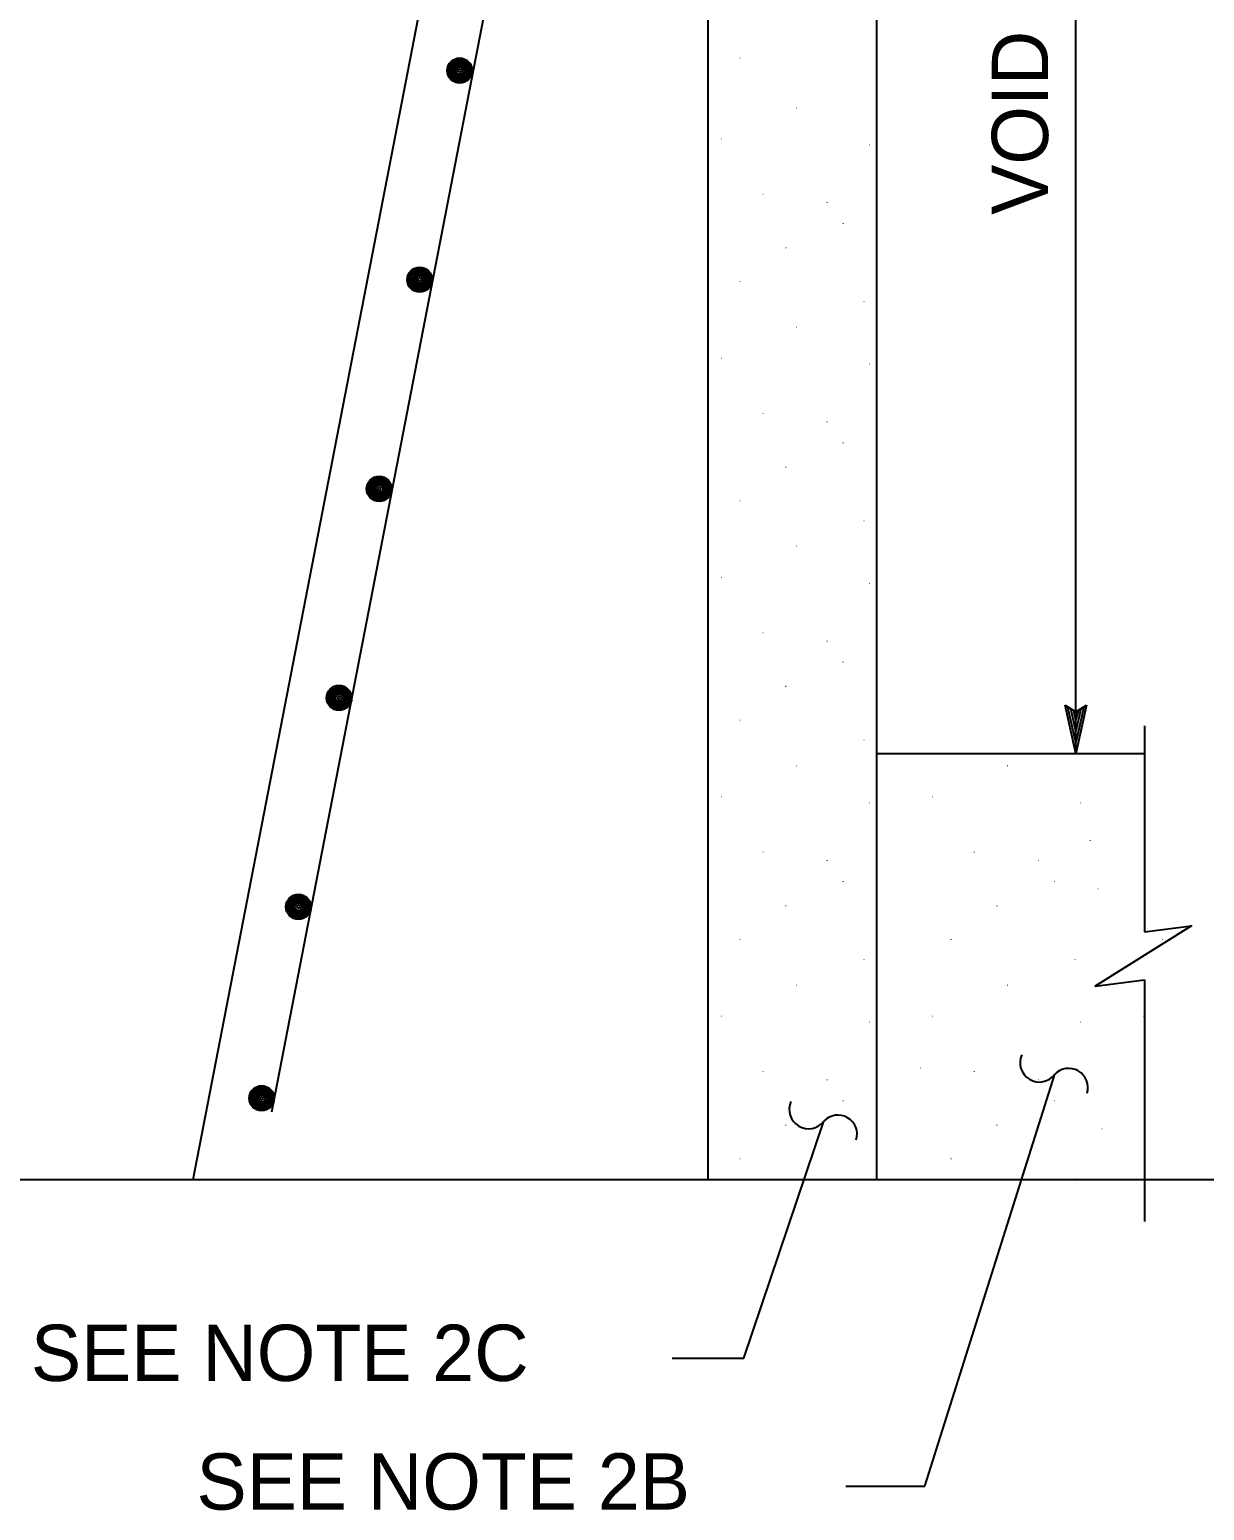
# Model space of a CAD drawing. Extents: x -894 to 866, y -476 to 714.
# Drawn here: x -750.5 to -604.3, y 3.4 to 187.6 of the extents above; entities that cross this region are included whole.
import ezdxf

# ---------------------------------------------------------------- set-up
doc = ezdxf.new("R2010")
doc.units = 0
for name, color, linetype in [('56 Stage 3 Anno', 7, 'Continuous'), ('57 Undefined', 7, 'Continuous'), ('60 Nongeo Data', 7, 'Continuous')]:
    doc.layers.add(name, color=color, linetype=linetype)

msp = doc.modelspace()

# ---------------------------------------------------------------- linework, layer by layer
at = {"layer": '56 Stage 3 Anno'}
for p, q in [((-620.33, 97.57), (-620.33, 260.57)), ((-620.33, 97.57), (-621.66, 103.57)), ((-621.66, 103.57), (-621.66, 103.57)), ((-621.66, 103.57), (-620.33, 102.77)), ((-620.33, 98.96), (-621.3, 103.33)), ((-620.32, 100.33), (-620.95, 103.15)), ((-620.33, 102.77), (-618.99, 103.57)), ((-618.99, 103.57), (-620.33, 97.57)), ((-619.34, 103.35), (-620.32, 98.95)), ((-618.99, 103.57), (-618.99, 103.57)), ((-620.32, 101.71), (-620.59, 102.92)), ((-619.7, 103.12), (-620.32, 100.33)), ((-620.05, 102.94), (-620.32, 101.71)), ((-620.33, 97.57), (-620.33, 97.57)), ((-639.09, 6.44), (-622.95, 57.67)), ((-661.62, 22.35), (-651.66, 51.85)), ((-670.52, 22.35), (-661.62, 22.35)), ((-648.94, 6.44), (-639.09, 6.44))]:
    msp.add_line(p, q, dxfattribs=at)
for centre, start, end in [((-624.86, 59.11), 155.9302, 322.991), ((-621.22, 56.01), 343.4439, 136.37), ((-653.58, 53.3), 155.9302, 322.991), ((-649.93, 50.19), 343.4439, 136.37)]:
    msp.add_arc(centre, 2.4, start, end, dxfattribs=at)
at = {"layer": '60 Nongeo Data'}
for p, q in [((-730.1, 44.57), (-686.63, 269.15)), ((-720.32, 52.99), (-680.14, 260.57)), ((-666.1, 260.57), (-666.1, 44.57)), ((-645.1, 260.57), (-645.1, 44.57)), ((-611.77, 101.03), (-611.77, 75.4)), ((-645.1, 97.57), (-611.77, 97.57)), ((-611.77, 69.4), (-611.77, 39.36)), ((-762.58, 44.57), (-452.68, 44.57))]:
    msp.add_line(p, q, dxfattribs=at)
msp.add_lwpolyline([(-611.77, 75.4), (-605.92, 76.13), (-617.92, 68.63), (-611.77, 69.4)], dxfattribs=at)
for centre, radius in [((-696.97, 182.52), 1.56), ((-696.97, 182.52), 1.37), ((-696.97, 182.52), 1.19), ((-696.97, 182.52), 1), ((-696.97, 182.52), 0.812), ((-696.97, 182.52), 0.625), ((-696.97, 182.52), 0.437), ((-696.97, 182.52), 0.187), ((-701.95, 156.51), 1.56), ((-701.95, 156.51), 1.37), ((-701.95, 156.51), 1.19), ((-701.95, 156.51), 1), ((-701.95, 156.51), 0.812), ((-701.95, 156.51), 0.625), ((-701.95, 156.51), 0.437), ((-701.95, 156.51), 0.187), ((-706.98, 130.49), 1.56), ((-706.98, 130.49), 1.37), ((-706.98, 130.49), 1.19), ((-706.98, 130.49), 1), ((-706.98, 130.49), 0.812), ((-706.98, 130.49), 0.625), ((-706.98, 130.49), 0.437), ((-706.98, 130.49), 0.187), ((-711.97, 104.49), 1.56), ((-711.97, 104.49), 1.37), ((-711.97, 104.49), 1.19), ((-711.97, 104.49), 1), ((-711.97, 104.49), 0.812), ((-711.97, 104.49), 0.625), ((-711.97, 104.49), 0.437), ((-711.97, 104.49), 0.187), ((-717.03, 78.5), 1.56), ((-717.03, 78.5), 1.37), ((-717.03, 78.5), 1.19), ((-717.03, 78.5), 1), ((-717.03, 78.5), 0.812), ((-717.03, 78.5), 0.625), ((-717.03, 78.5), 0.437), ((-717.03, 78.5), 0.187), ((-721.6, 54.69), 1.56), ((-721.6, 54.69), 1.37), ((-721.6, 54.69), 1.19), ((-721.6, 54.69), 1), ((-721.6, 54.69), 0.812), ((-721.6, 54.69), 0.625), ((-721.6, 54.69), 0.437), ((-721.6, 54.69), 0.187)]:
    msp.add_circle(centre, radius, dxfattribs=at)

# ---------------------------------------------------------------- texts
at = {"layer": '56 Stage 3 Anno'}
for height, p in [(0.8, (-662.24, 184.01)), (0.8, (-655.23, 177.84)), (0.8, (-664.54, 173.97)), (0.8, (-646.13, 173.22)), (0.8, (-659.38, 167.1)), (0.8, (-651.4, 166.03)), (0.8, (-649.41, 163.43)), (0.9, (-656.58, 160.41)), (0.8, (-662.24, 156.21)), (0.8, (-646.83, 153.73)), (0.8, (-655.23, 150.56)), (0.8, (-664.54, 146.69)), (0.8, (-646.13, 145.94)), (0.8, (-659.38, 139.81)), (0.8, (-651.4, 138.75)), (0.8, (-649.41, 136.15)), (0.9, (-656.58, 133.13)), (0.8, (-662.24, 128.93)), (0.8, (-646.83, 126.45)), (0.8, (-655.23, 123.28)), (0.8, (-664.54, 119.41)), (0.8, (-646.13, 118.65)), (0.8, (-659.38, 112.53)), (0.8, (-651.4, 111.47)), (0.8, (-649.41, 108.87)), (0.9, (-656.58, 105.85)), (0.8, (-662.24, 101.64)), (0.8, (-646.83, 99.17)), (0.8, (-655.23, 95.99)), (0.8, (-628.97, 95.99)), (0.8, (-664.54, 92.13)), (0.8, (-638.28, 92.13)), (0.8, (-646.13, 91.37)), (0.8, (-619.87, 91.37)), (0.8, (-618.69, 86.7)), (0.8, (-659.38, 85.25)), (0.8, (-633.12, 85.25)), (0.8, (-651.4, 84.18)), (0.8, (-625.14, 84.18)), (0.8, (-649.41, 81.58)), (0.8, (-623.15, 81.58)), (0.8, (-617.71, 80.66)), (0.9, (-656.58, 78.56)), (0.9, (-630.32, 78.56)), (0.8, (-662.24, 74.36)), (0.8, (-635.98, 74.36)), (0.8, (-609.72, 74.36)), (0.8, (-646.83, 71.89)), (0.8, (-620.57, 71.89)), (0.8, (-655.23, 68.71)), (0.8, (-628.97, 68.71)), (0.8, (-664.54, 64.85)), (0.8, (-638.28, 64.85)), (0.8, (-612.02, 64.85)), (0.8, (-646.13, 64.09)), (0.8, (-619.87, 64.09)), (0.8, (-659.38, 57.97)), (0.8, (-639.82, 58.39)), (0.8, (-633.12, 57.97)), (0.8, (-651.4, 56.9)), (0.8, (-625.14, 56.9)), (0.8, (-649.41, 54.3)), (0.8, (-623.15, 54.3)), (0.9, (-656.58, 51.28)), (0.9, (-630.32, 51.28)), (0.8, (-617.23, 50.84)), (0.8, (-662.24, 47.08)), (0.8, (-635.98, 47.08)), (0.8, (-646.83, 44.6)), (0.8, (-620.57, 44.6))]:
    msp.add_text('.', height=height, dxfattribs=at).set_placement(p)
at = {"layer": '57 Undefined'}
msp.add_text('VOID', height=7, rotation=90, dxfattribs=at).set_placement((-623.78, 164.58))
for s, p in [('SEE NOTE 2C', (-750.3, 19.52)), ('SEE NOTE 2B', (-729.71, 3.52))]:
    msp.add_text(s, height=7, dxfattribs=at).set_placement(p)

doc.saveas('drawing.dxf')
